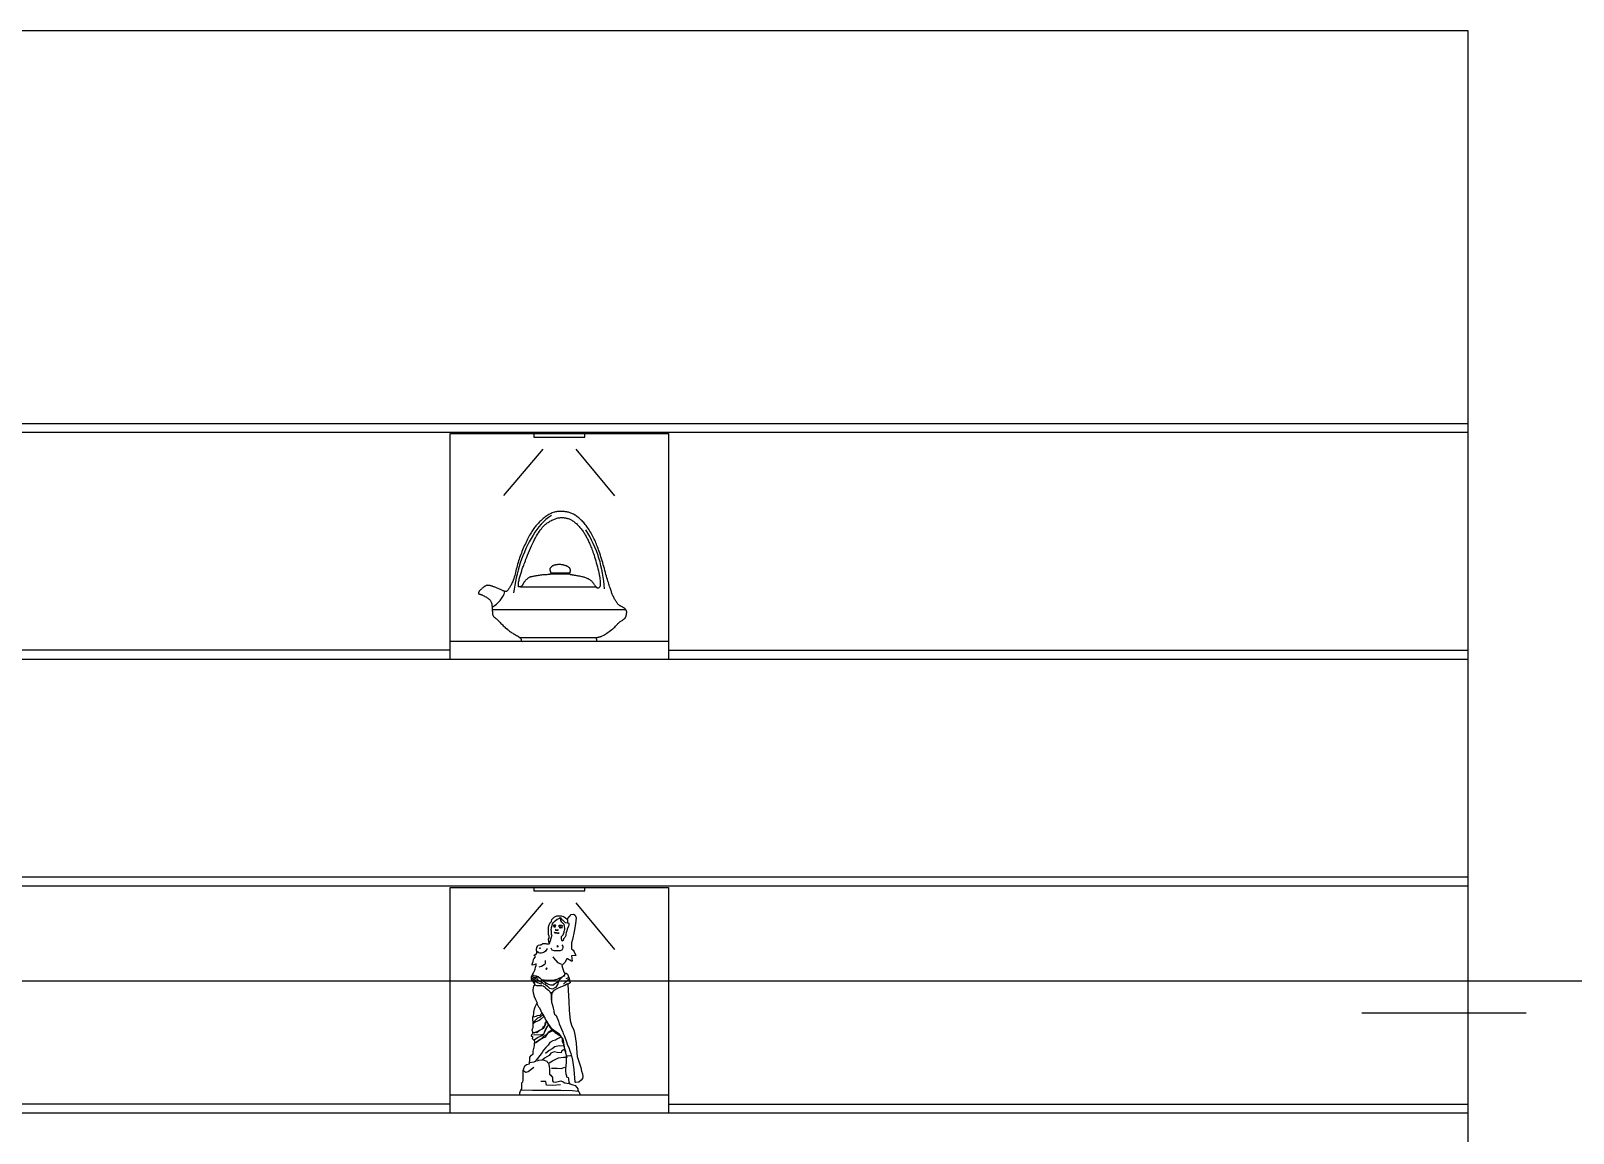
# Model space of a CAD drawing. Header units: inches. Extents: x 6.7 to 49.2, y 11 to 35.8.
# Drawn here: x 44.214 to 46.336, y 18.859 to 20.375 of the extents above; entities that cross this region are included whole.
import ezdxf

# ---------------------------------------------------------------- set-up
doc = ezdxf.new("R2010")
doc.units = ezdxf.units.IN
doc.header["$MEASUREMENT"] = 0
for name, color, linetype in [('02', 2, 'Continuous'), ('1', 1, 'Continuous'), ('4', 4, 'Continuous')]:
    doc.layers.add(name, color=color, linetype=linetype)

msp = doc.modelspace()

# ---------------------------------------------------------------- linework, layer by layer
at = {"layer": '02'}
for p, q in [((42.2913, 19.8351), (46.1913, 19.8351)), ((43.2413, 19.8231), (46.1913, 19.8231)), ((44.9188, 19.7998), (44.8644, 19.7362)), ((44.964, 19.7998), (45.0173, 19.7356)), ((44.9556, 19.6277), (44.9285, 19.6277)), ((44.9556, 19.6292), (44.9298, 19.6292)), ((44.8881, 19.6106), (44.9917, 19.6106)), ((44.849, 19.5793), (45.0325, 19.5793)), ((44.8876, 19.5406), (44.9933, 19.5406)), ((45.0913, 19.5231), (46.1913, 19.5231)), ((44.9188, 19.1758), (44.8644, 19.1122)), ((44.964, 19.1758), (45.0173, 19.1116)), ((42.229, 19.0687), (46.6104, 19.0687)), ((45.0913, 18.8991), (46.1913, 18.8991))]:
    msp.add_line(p, q, dxfattribs=at)
for points in [[(44.9063, 19.8211), (44.9063, 19.8161), (44.9763, 19.8161), (44.9763, 19.8211)], [(44.9924, 19.5351), (44.9925, 19.5353), (44.9927, 19.5359), (44.9928, 19.5366), (44.9928, 19.5372), (44.9928, 19.5379), (44.9927, 19.5385), (44.9927, 19.5391), (44.9927, 19.5396), (44.9928, 19.5401), (44.9931, 19.5404), (44.9934, 19.5407), (44.9939, 19.5409), (44.9944, 19.5411), (44.995, 19.5412), (44.9956, 19.5413), (44.9963, 19.5415), (44.9969, 19.5416), (44.9976, 19.5417), (44.9982, 19.5419), (44.9989, 19.5422), (44.9997, 19.5425), (45.0005, 19.5429), (45.0015, 19.5434), (45.0026, 19.5441), (45.0038, 19.5448), (45.0053, 19.5458), (45.0068, 19.5468), (45.0085, 19.5479), (45.0101, 19.5491), (45.0118, 19.5504), (45.0135, 19.5516), (45.015, 19.5528), (45.0164, 19.554), (45.0176, 19.5551), (45.0187, 19.5562), (45.0196, 19.5572), (45.0205, 19.5581), (45.0212, 19.5589), (45.022, 19.5598), (45.0227, 19.5605), (45.0235, 19.5612), (45.0243, 19.5619), (45.0251, 19.5626), (45.026, 19.5632), (45.0268, 19.5637), (45.0277, 19.5643), (45.0285, 19.5648), (45.0292, 19.5653), (45.0299, 19.5658), (45.0305, 19.5662), (45.031, 19.5667), (45.0315, 19.5671), (45.0319, 19.5676), (45.0322, 19.568), (45.0325, 19.5685), (45.0327, 19.5689), (45.0329, 19.5694), (45.0331, 19.5699), (45.0332, 19.5704), (45.0334, 19.5709), (45.0335, 19.5714), (45.0336, 19.5719), (45.0337, 19.5724), (45.0337, 19.5729), (45.0338, 19.5733), (45.0339, 19.5737), (45.0339, 19.5741), (45.034, 19.5745), (45.034, 19.5748), (45.034, 19.5752), (45.034, 19.5755), (45.034, 19.5758), (45.034, 19.5762), (45.0339, 19.5765), (45.0338, 19.5769), (45.0337, 19.5773), (45.0335, 19.5777), (45.0333, 19.5781), (45.0331, 19.5785), (45.0328, 19.5789), (45.0325, 19.5793), (45.0322, 19.5797), (45.0318, 19.5801), (45.0313, 19.5805), (45.0309, 19.5809), (45.0304, 19.5812), (45.0299, 19.5816), (45.0293, 19.5819), (45.0288, 19.5823), (45.0282, 19.5826), (45.0276, 19.5829), (45.027, 19.5832), (45.0264, 19.5835), (45.0259, 19.5838), (45.0253, 19.5841), (45.0247, 19.5844), (45.0241, 19.5848), (45.0236, 19.5852), (45.0231, 19.5857), (45.0225, 19.5862), (45.022, 19.5867), (45.0215, 19.5873), (45.021, 19.588), (45.0204, 19.5888), (45.0198, 19.5896), (45.0193, 19.5905), (45.0187, 19.5915), (45.018, 19.5925), (45.0174, 19.5936), (45.0168, 19.5947), (45.0162, 19.5959), (45.0157, 19.597), (45.0151, 19.5982), (45.0147, 19.5993), (45.0142, 19.6004), (45.0138, 19.6015), (45.0133, 19.6027), (45.0129, 19.6038), (45.0125, 19.6051), (45.012, 19.6064), (45.0116, 19.6078), (45.0111, 19.6092), (45.0105, 19.6108), (45.01, 19.6125), (45.0094, 19.6143), (45.0088, 19.6162), (45.0081, 19.6182), (45.0075, 19.6203), (45.0068, 19.6226), (45.0061, 19.625), (45.0054, 19.6275), (45.0047, 19.6301), (45.004, 19.6328), (45.0033, 19.6355), (45.0025, 19.6382), (45.0017, 19.6409), (45.001, 19.6437), (45.0002, 19.6464), (44.9994, 19.649), (44.9986, 19.6516), (44.9978, 19.6541), (44.997, 19.6565), (44.9962, 19.6589), (44.9954, 19.6611), (44.9946, 19.6633), (44.9939, 19.6653), (44.9931, 19.6672), (44.9924, 19.6691), (44.9917, 19.6709), (44.9909, 19.6726), (44.9901, 19.6744), (44.9893, 19.6761), (44.9884, 19.6779), (44.9875, 19.6797), (44.9865, 19.6815), (44.9855, 19.6833), (44.9845, 19.6851), (44.9835, 19.6869), (44.9824, 19.6887), (44.9814, 19.6904), (44.9803, 19.692), (44.9792, 19.6935), (44.9782, 19.6949), (44.9771, 19.6963), (44.976, 19.6975), (44.975, 19.6988), (44.9739, 19.6999), (44.9727, 19.7011), (44.9716, 19.7021), (44.9704, 19.7032), (44.9693, 19.7043), (44.9681, 19.7053), (44.9668, 19.7062), (44.9656, 19.7072), (44.9644, 19.708), (44.9632, 19.7088), (44.962, 19.7096), (44.9608, 19.7102), (44.9596, 19.7108), (44.9585, 19.7113), (44.9573, 19.7118), (44.9562, 19.7122), (44.9551, 19.7125), (44.954, 19.7129), (44.9528, 19.7131), (44.9517, 19.7134), (44.9506, 19.7136), (44.9495, 19.7138), (44.9484, 19.7139), (44.9473, 19.714), (44.9461, 19.7141), (44.945, 19.7142), (44.9438, 19.7142), (44.9425, 19.7142), (44.9413, 19.7142), (44.94, 19.7141), (44.9386, 19.714), (44.9373, 19.7138), (44.9359, 19.7135), (44.9345, 19.7131), (44.933, 19.7127), (44.9316, 19.7121), (44.9301, 19.7114), (44.9286, 19.7107), (44.9271, 19.7099), (44.9257, 19.709), (44.9242, 19.7081), (44.9229, 19.7071), (44.9215, 19.7061), (44.9203, 19.7052), (44.919, 19.7042), (44.9179, 19.7032), (44.9168, 19.7022), (44.9157, 19.7012), (44.9147, 19.7002), (44.9137, 19.6992), (44.9127, 19.6982), (44.9118, 19.6972), (44.9109, 19.6962), (44.9099, 19.6952), (44.909, 19.6941), (44.9081, 19.693), (44.9072, 19.6918), (44.9063, 19.6906), (44.9054, 19.6893), (44.9044, 19.6878), (44.9035, 19.6863), (44.9025, 19.6848), (44.9015, 19.6831), (44.9005, 19.6814), (44.8996, 19.6796), (44.8986, 19.6777), (44.8976, 19.6758), (44.8966, 19.6738), (44.8956, 19.6718), (44.8946, 19.6697), (44.8936, 19.6676), (44.8926, 19.6655), (44.8917, 19.6634), (44.8908, 19.6612), (44.8899, 19.6591), (44.8891, 19.6569), (44.8882, 19.6548), (44.8875, 19.6526), (44.8867, 19.6504), (44.886, 19.6483), (44.8853, 19.6461), (44.8846, 19.6438), (44.884, 19.6415), (44.8833, 19.6392), (44.8827, 19.6369), (44.8822, 19.6346), (44.8816, 19.6323), (44.8811, 19.63), (44.8805, 19.6279), (44.88, 19.6258), (44.8794, 19.6239), (44.8789, 19.6221), (44.8783, 19.6205), (44.8778, 19.619), (44.8772, 19.6176), (44.8767, 19.6163), (44.8761, 19.6151), (44.8755, 19.6139), (44.8749, 19.6128), (44.8743, 19.6118), (44.8737, 19.6108), (44.8732, 19.6098), (44.8726, 19.6089), (44.872, 19.608), (44.8715, 19.6072), (44.871, 19.6065), (44.8705, 19.6059), (44.8701, 19.6054), (44.8697, 19.605), (44.8693, 19.6046), (44.869, 19.6043), (44.8686, 19.6041), (44.8683, 19.604), (44.868, 19.6039), (44.8677, 19.6038), (44.8675, 19.6038), (44.8672, 19.6038), (44.8669, 19.6039), (44.8665, 19.6039), (44.8661, 19.6041), (44.8657, 19.6043), (44.8651, 19.6045), (44.8645, 19.6048), (44.8638, 19.6051), (44.863, 19.6055), (44.8621, 19.606), (44.8612, 19.6064), (44.8602, 19.6069), (44.8592, 19.6074), (44.8581, 19.6078), (44.857, 19.6083), (44.856, 19.6088), (44.8549, 19.6092), (44.8538, 19.6096), (44.8528, 19.6099), (44.8518, 19.6103), (44.8509, 19.6106), (44.85, 19.6109), (44.8492, 19.6112), (44.8485, 19.6114), (44.8478, 19.6116), (44.8472, 19.6118), (44.8467, 19.6119), (44.8462, 19.6121), (44.8457, 19.6122), (44.8452, 19.6123), (44.8447, 19.6124), (44.8442, 19.6124), (44.8437, 19.6124), (44.8432, 19.6125), (44.8426, 19.6124), (44.842, 19.6124), (44.8415, 19.6122), (44.8409, 19.6121), (44.8403, 19.6118), (44.8397, 19.6115), (44.839, 19.6112), (44.8384, 19.6108), (44.8378, 19.6103), (44.8371, 19.6099), (44.8365, 19.6094), (44.8359, 19.6089), (44.8353, 19.6084), (44.8347, 19.6079), (44.8341, 19.6074), (44.8336, 19.6069), (44.833, 19.6064), (44.8325, 19.606), (44.8321, 19.6055), (44.8317, 19.605), (44.8313, 19.6046), (44.831, 19.6041), (44.8307, 19.6037), (44.8304, 19.6032), (44.8302, 19.6028), (44.8301, 19.6024), (44.83, 19.602), (44.83, 19.6017), (44.83, 19.6014), (44.8301, 19.6012), (44.8302, 19.601), (44.8304, 19.6009), (44.8306, 19.6008), (44.8309, 19.6007), (44.8312, 19.6006), (44.8315, 19.6005), (44.8319, 19.6004), (44.8323, 19.6003), (44.8328, 19.6001), (44.8332, 19.5999), (44.8338, 19.5997), (44.8343, 19.5995), (44.835, 19.5992), (44.8357, 19.5989), (44.8364, 19.5985), (44.8373, 19.5981), (44.8382, 19.5976), (44.8391, 19.5971), (44.8401, 19.5966), (44.8411, 19.596), (44.8421, 19.5954), (44.843, 19.5948), (44.8439, 19.5941), (44.8447, 19.5935), (44.8454, 19.5928), (44.8461, 19.592), (44.8467, 19.5912), (44.8472, 19.5904), (44.8476, 19.5894), (44.848, 19.5883), (44.8483, 19.587), (44.8486, 19.5856), (44.8487, 19.5841), (44.8488, 19.5825), (44.8489, 19.5809), (44.849, 19.5793), (44.8491, 19.5777), (44.8492, 19.5763), (44.8493, 19.5749), (44.8494, 19.5738), (44.8496, 19.5727), (44.8498, 19.5719), (44.85, 19.5711), (44.8503, 19.5705), (44.8506, 19.5699), (44.8509, 19.5695), (44.8513, 19.5691), (44.8517, 19.5688), (44.8521, 19.5684), (44.8526, 19.5681), (44.8531, 19.5678), (44.8536, 19.5674), (44.8542, 19.567), (44.8549, 19.5665), (44.8556, 19.5659), (44.8564, 19.5651), (44.8572, 19.5643), (44.8581, 19.5634), (44.859, 19.5623), (44.86, 19.5613), (44.861, 19.5602), (44.8621, 19.5591), (44.8631, 19.558), (44.8642, 19.5569), (44.8653, 19.5558), (44.8664, 19.5548), (44.8675, 19.5538), (44.8687, 19.5529), (44.8698, 19.5519), (44.8709, 19.5511), (44.872, 19.5502), (44.873, 19.5494), (44.8741, 19.5486), (44.8751, 19.5479), (44.8762, 19.5472), (44.8773, 19.5465), (44.8785, 19.5458), (44.8797, 19.5451), (44.881, 19.5444), (44.8823, 19.5437), (44.8837, 19.543), (44.885, 19.5422), (44.8863, 19.5413), (44.8873, 19.5403), (44.8882, 19.5392), (44.8888, 19.5378), (44.889, 19.5362)], [(44.8851, 19.6106), (44.8851, 19.6123), (44.8851, 19.6139), (44.8852, 19.6155), (44.8854, 19.617), (44.8857, 19.6184), (44.886, 19.6198), (44.8863, 19.6212), (44.8867, 19.6226), (44.8871, 19.624), (44.8875, 19.6254), (44.8879, 19.6268), (44.8883, 19.6282), (44.8887, 19.6296), (44.8892, 19.6309), (44.8896, 19.6323), (44.89, 19.6336), (44.8904, 19.6348), (44.8909, 19.6361), (44.8913, 19.6374), (44.8919, 19.6389), (44.8924, 19.6404), (44.893, 19.6421), (44.8938, 19.644), (44.8946, 19.6462), (44.8955, 19.6487), (44.8966, 19.6513), (44.8977, 19.6542), (44.899, 19.6572), (44.9003, 19.6603), (44.9016, 19.6635), (44.903, 19.6666), (44.9044, 19.6696), (44.9058, 19.6725), (44.9073, 19.6753), (44.9087, 19.6779), (44.9101, 19.6804), (44.9115, 19.6828), (44.9129, 19.6849), (44.9142, 19.6869), (44.9155, 19.6888), (44.9168, 19.6904), (44.9179, 19.6919), (44.9191, 19.6932), (44.9202, 19.6944), (44.9213, 19.6955), (44.9225, 19.6965), (44.9236, 19.6974), (44.9248, 19.6983), (44.926, 19.6991), (44.9273, 19.6999), (44.9285, 19.7007), (44.9298, 19.7014), (44.9311, 19.7021), (44.9324, 19.7027), (44.9336, 19.7032), (44.9348, 19.7037), (44.9359, 19.7041), (44.937, 19.7045), (44.938, 19.7048), (44.9391, 19.7051), (44.9401, 19.7053), (44.941, 19.7054), (44.942, 19.7055), (44.943, 19.7056), (44.944, 19.7056), (44.9449, 19.7056), (44.9459, 19.7056), (44.9469, 19.7056), (44.9479, 19.7055), (44.9489, 19.7054), (44.9498, 19.7052), (44.9508, 19.705), (44.9518, 19.7048), (44.9527, 19.7046), (44.9537, 19.7043), (44.9547, 19.704), (44.9557, 19.7036), (44.9566, 19.7032), (44.9576, 19.7027), (44.9586, 19.7021), (44.9596, 19.7014), (44.9607, 19.7007), (44.9617, 19.7), (44.9627, 19.6991), (44.9638, 19.6982), (44.9648, 19.6973), (44.9658, 19.6963), (44.9668, 19.6953), (44.9678, 19.6943), (44.9687, 19.6933), (44.9697, 19.6922), (44.9706, 19.6912), (44.9715, 19.6901), (44.9723, 19.689), (44.9732, 19.6878), (44.974, 19.6867), (44.9747, 19.6856), (44.9755, 19.6845), (44.9762, 19.6833), (44.9769, 19.6822), (44.9775, 19.681), (44.9782, 19.6798), (44.9788, 19.6785), (44.9795, 19.6773), (44.9801, 19.676), (44.9808, 19.6747), (44.9814, 19.6733), (44.9821, 19.6719), (44.9828, 19.6704), (44.9834, 19.6689), (44.9841, 19.6673), (44.9848, 19.6656), (44.9855, 19.6639), (44.9862, 19.6621), (44.9869, 19.6602), (44.9876, 19.6582), (44.9883, 19.6561), (44.9891, 19.6538), (44.9898, 19.6514), (44.9906, 19.6489), (44.9914, 19.6463), (44.9922, 19.6435), (44.993, 19.6407), (44.9937, 19.6378), (44.9944, 19.635), (44.9951, 19.6323), (44.9956, 19.6296), (44.9961, 19.6272), (44.9966, 19.6249), (44.9969, 19.6228), (44.9971, 19.6209), (44.9973, 19.6192), (44.9974, 19.6177), (44.9975, 19.6164), (44.9975, 19.6152), (44.9975, 19.6142), (44.9975, 19.6133), (44.9974, 19.6126), (44.9974, 19.612), (44.9973, 19.6115), (44.9971, 19.6111), (44.997, 19.6108), (44.9969, 19.6105), (44.9967, 19.6102), (44.9965, 19.6099), (44.9963, 19.6097), (44.9961, 19.6094), (44.9959, 19.6092), (44.9957, 19.609), (44.9955, 19.6089), (44.9952, 19.6087), (44.995, 19.6086), (44.9947, 19.6085), (44.9945, 19.6085), (44.9942, 19.6085), (44.9939, 19.6086), (44.9936, 19.6087), (44.9933, 19.6089), (44.993, 19.6091), (44.9926, 19.6094), (44.9923, 19.6098), (44.9919, 19.6103), (44.9915, 19.6108), (44.991, 19.6114), (44.9906, 19.612), (44.9902, 19.6126), (44.9897, 19.6133), (44.9893, 19.6139), (44.9889, 19.6145), (44.9884, 19.6151), (44.988, 19.6157), (44.9875, 19.6163), (44.987, 19.6169), (44.9865, 19.6174), (44.9859, 19.618), (44.9853, 19.6186), (44.9847, 19.6191), (44.984, 19.6196), (44.9832, 19.6202), (44.9824, 19.6207), (44.9816, 19.6212), (44.9807, 19.6216), (44.9797, 19.6221), (44.9787, 19.6225), (44.9777, 19.6229), (44.9766, 19.6232), (44.9755, 19.6236), (44.9744, 19.6239), (44.9733, 19.6241), (44.9721, 19.6244), (44.9709, 19.6247), (44.9697, 19.6249), (44.9686, 19.6251), (44.9674, 19.6253), (44.9663, 19.6255), (44.9652, 19.6257), (44.9641, 19.6259), (44.9631, 19.626), (44.9622, 19.6262), (44.9613, 19.6263), (44.9606, 19.6264), (44.9599, 19.6265), (44.9593, 19.6266), (44.9588, 19.6267), (44.9583, 19.6267), (44.9579, 19.6268), (44.9575, 19.6268), (44.9572, 19.6269), (44.9568, 19.627), (44.9565, 19.6271), (44.9562, 19.6272), (44.956, 19.6273), (44.9558, 19.6275), (44.9556, 19.6277), (44.9555, 19.6279), (44.9555, 19.6281), (44.9555, 19.6284), (44.9555, 19.6287), (44.9556, 19.6291), (44.9558, 19.6294), (44.9559, 19.6298), (44.9561, 19.6302), (44.9562, 19.6306), (44.9563, 19.6309), (44.9564, 19.6313), (44.9565, 19.6316), (44.9566, 19.632), (44.9566, 19.6323), (44.9566, 19.6326), (44.9566, 19.6329), (44.9566, 19.6333), (44.9565, 19.6336), (44.9565, 19.634), (44.9564, 19.6343), (44.9564, 19.6347), (44.9562, 19.635), (44.9561, 19.6354), (44.9559, 19.6358), (44.9556, 19.6361), (44.9553, 19.6365), (44.955, 19.6369), (44.9545, 19.6372), (44.954, 19.6376), (44.9535, 19.6379), (44.9529, 19.6382), (44.9523, 19.6385), (44.9516, 19.6389), (44.951, 19.6391), (44.9503, 19.6394), (44.9496, 19.6397), (44.9488, 19.6399), (44.9481, 19.6402), (44.9473, 19.6404), (44.9466, 19.6405), (44.9458, 19.6407), (44.9451, 19.6408), (44.9443, 19.6409), (44.9435, 19.641), (44.9428, 19.641), (44.942, 19.6411), (44.9413, 19.6411), (44.9405, 19.6411), (44.9398, 19.641), (44.939, 19.641), (44.9383, 19.6409), (44.9376, 19.6408), (44.9368, 19.6407), (44.9361, 19.6406), (44.9354, 19.6404), (44.9347, 19.6402), (44.934, 19.64), (44.9333, 19.6398), (44.9327, 19.6394), (44.932, 19.6391), (44.9314, 19.6387), (44.9309, 19.6383), (44.9303, 19.6379), (44.9299, 19.6375), (44.9295, 19.637), (44.9291, 19.6366), (44.9289, 19.6361), (44.9287, 19.6356), (44.9285, 19.6352), (44.9285, 19.6347), (44.9284, 19.6343), (44.9285, 19.6338), (44.9285, 19.6334), (44.9286, 19.6329), (44.9287, 19.6324), (44.9289, 19.632), (44.9291, 19.6315), (44.9292, 19.6311), (44.9294, 19.6307), (44.9295, 19.6303), (44.9296, 19.6299), (44.9297, 19.6295), (44.9298, 19.6292), (44.9298, 19.6288), (44.9297, 19.6285), (44.9295, 19.6283), (44.9292, 19.628), (44.9288, 19.6278), (44.9282, 19.6276), (44.9275, 19.6274), (44.9266, 19.6273), (44.9255, 19.6272), (44.9242, 19.6271), (44.9229, 19.627), (44.9214, 19.6269), (44.9199, 19.6268), (44.9184, 19.6267), (44.9168, 19.6265), (44.9152, 19.6263), (44.9137, 19.6262), (44.9121, 19.626), (44.9107, 19.6257), (44.9092, 19.6255), (44.9079, 19.6253), (44.9067, 19.6251), (44.9055, 19.6248), (44.9045, 19.6246), (44.9036, 19.6244), (44.9027, 19.6242), (44.9019, 19.624), (44.9012, 19.6237), (44.9005, 19.6235), (44.8998, 19.6231), (44.8991, 19.6227), (44.8984, 19.6222), (44.8977, 19.6217), (44.897, 19.6211), (44.8962, 19.6205), (44.8955, 19.6199), (44.8949, 19.6192), (44.8943, 19.6185), (44.8937, 19.6178), (44.8932, 19.6172), (44.8927, 19.6165), (44.8924, 19.6159), (44.892, 19.6153), (44.8917, 19.6148), (44.8914, 19.6142), (44.8911, 19.6137), (44.8909, 19.6133), (44.8906, 19.6129), (44.8904, 19.6125), (44.8902, 19.6121), (44.8899, 19.6118), (44.8896, 19.6116), (44.8894, 19.6113), (44.8891, 19.6111), (44.8888, 19.6109), (44.8884, 19.6108), (44.8881, 19.6106), (44.8877, 19.6105), (44.8873, 19.6105), (44.8868, 19.6104), (44.8863, 19.6104), (44.8857, 19.6105), (44.8851, 19.6106)], [(44.7913, 19.5231), (43.2293, 19.5231), (43.2293, 19.5111), (46.1913, 19.5111)], [(44.889, 19.5362), (44.8898, 19.5354), (44.8903, 19.5351)], [(46.1913, 19.2111), (43.2293, 19.2111), (43.2293, 19.1991), (46.1913, 19.1991)], [(44.9063, 19.1971), (44.9063, 19.1921), (44.9763, 19.1921), (44.9763, 19.1971)], [(44.9278, 19.1204), (44.9292, 19.1238), (44.9307, 19.129), (44.9313, 19.1307), (44.9306, 19.1322), (44.9304, 19.1344), (44.9304, 19.1369), (44.93, 19.1382), (44.9307, 19.1417), (44.9313, 19.1448), (44.9318, 19.1471), (44.9328, 19.1484), (44.9342, 19.1497), (44.9356, 19.1511), (44.9382, 19.1535), (44.9411, 19.1543), (44.9424, 19.1555), (44.9443, 19.1532), (44.9456, 19.1523), (44.9475, 19.1504), (44.9495, 19.149), (44.9524, 19.1484), (44.9539, 19.1483), (44.9543, 19.1472), (44.9543, 19.1447), (44.9533, 19.1426), (44.9522, 19.1397), (44.9515, 19.1373), (44.9509, 19.1351), (44.9503, 19.1324), (44.9505, 19.1308), (44.9491, 19.128), (44.9471, 19.1261), (44.9465, 19.1242), (44.9451, 19.123), (44.945, 19.1244), (44.9445, 19.1266), (44.9445, 19.1296), (44.9465, 19.1318), (44.9469, 19.133), (44.9478, 19.1353), (44.9481, 19.1362), (44.9486, 19.1381), (44.9489, 19.1398), (44.9484, 19.1441), (44.948, 19.1458), (44.9449, 19.1492), (44.9433, 19.1517), (44.9433, 19.1529), (44.9424, 19.1551)], [(44.9368, 19.1394), (44.9363, 19.1387), (44.9362, 19.1381), (44.9368, 19.1381), (44.9375, 19.1383), (44.9383, 19.1384), (44.9391, 19.1381), (44.9399, 19.1379), (44.9398, 19.1383), (44.9392, 19.1391)], [(44.9523, 19.1535), (44.9525, 19.1529), (44.9528, 19.1514), (44.9528, 19.1497), (44.9526, 19.149), (44.9521, 19.1485)], [(44.9448, 19.1179), (44.9463, 19.116), (44.9463, 19.1142), (44.9456, 19.1127), (44.9451, 19.1118), (44.9446, 19.1109), (44.9432, 19.1102), (44.9426, 19.1098), (44.9407, 19.1096), (44.9376, 19.1096), (44.9341, 19.1099), (44.9313, 19.1106), (44.9303, 19.1134)], [(44.9242, 19.113), (44.924, 19.1113), (44.9234, 19.1108), (44.9223, 19.1093), (44.9205, 19.1081), (44.9198, 19.1077), (44.9165, 19.1066), (44.9144, 19.1066), (44.9132, 19.107), (44.9127, 19.1076), (44.9115, 19.1093)], [(44.9138, 19.0879), (44.9166, 19.0885), (44.9205, 19.0908), (44.9212, 19.0912), (44.9221, 19.093), (44.9224, 19.0966)], [(44.945, 19.0909), (44.9426, 19.092), (44.9396, 19.0935), (44.9337, 19.1004), (44.933, 19.1014)], [(44.9034, 19.0754), (44.9088, 19.0715), (44.9092, 19.0717), (44.9112, 19.0715), (44.9122, 19.0713)], [(44.9043, 19.077), (44.9059, 19.0763), (44.9061, 19.0758), (44.9096, 19.0752), (44.9106, 19.0749), (44.9121, 19.0746), (44.9148, 19.0724), (44.9165, 19.071), (44.9197, 19.068), (44.9221, 19.0662), (44.9224, 19.0652), (44.9246, 19.0652), (44.925, 19.0642), (44.9292, 19.0632), (44.9307, 19.0631), (44.9335, 19.0631), (44.9338, 19.0632), (44.9349, 19.0644), (44.9373, 19.0662), (44.9392, 19.0673), (44.9407, 19.0686), (44.9426, 19.0708), (44.9463, 19.0745), (44.9475, 19.0759), (44.949, 19.0773), (44.95, 19.0785), (44.9506, 19.0791)], [(44.9073, 19.0737), (44.9098, 19.0734), (44.911, 19.0732)], [(44.9172, 19.0703), (44.9236, 19.0693), (44.9321, 19.0693), (44.9382, 19.071), (44.9413, 19.0724), (44.9494, 19.0757)], [(44.9537, 19.0729), (44.9519, 19.0718), (44.9502, 19.0713)], [(44.9031, 19.0726), (44.9076, 19.0694), (44.9086, 19.068), (44.9111, 19.0661), (44.9149, 19.065), (44.9173, 19.0642)], [(44.9056, 19.0695), (44.908, 19.0664)], [(44.9078, 19.0632), (44.9098, 19.0622), (44.9125, 19.0621), (44.9148, 19.0621), (44.9173, 19.0622), (44.9193, 19.0616), (44.9217, 19.0597), (44.9224, 19.0587), (44.9247, 19.0571), (44.9264, 19.0559), (44.9282, 19.0539), (44.9289, 19.0527), (44.9293, 19.0527), (44.9299, 19.049), (44.9299, 19.0418)], [(44.9099, 19.0703), (44.9133, 19.069), (44.9177, 19.0662), (44.919, 19.065), (44.9221, 19.0635), (44.9249, 19.0613), (44.9279, 19.0586), (44.9299, 19.0578), (44.9326, 19.0574), (44.9357, 19.0592), (44.9368, 19.0599), (44.9378, 19.0613), (44.9393, 19.0635), (44.9404, 19.0666), (44.9408, 19.0673)], [(44.9291, 19.0527), (44.93, 19.0524), (44.9306, 19.0524), (44.9309, 19.0525), (44.9316, 19.0527)], [(44.9527, 19.0645), (44.9487, 19.0623), (44.9452, 19.0609), (44.9429, 19.0599), (44.9388, 19.0581), (44.9338, 19.0552), (44.9311, 19.0522), (44.931, 19.0512), (44.9307, 19.0478), (44.9305, 19.0453), (44.9305, 19.0393), (44.9316, 19.0364), (44.9323, 19.0334), (44.9329, 19.0308), (44.9336, 19.0274), (44.9337, 19.0258), (44.9348, 19.0226), (44.9369, 19.0209), (44.9404, 19.0133), (44.9413, 19.0094), (44.9463, 18.9978), (44.9464, 18.9961), (44.9475, 18.9942), (44.9481, 18.9934), (44.9489, 18.9913), (44.9509, 18.9859), (44.9526, 18.9801), (44.9543, 18.9767), (44.9557, 18.9722), (44.9573, 18.9686), (44.958, 18.9651)], [(44.9547, 19.0708), (44.9536, 19.0702), (44.952, 19.0682), (44.9496, 19.0662), (44.9473, 19.0638)], [(44.91, 19.0384), (44.9129, 19.0329), (44.9139, 19.0313), (44.9158, 19.0271), (44.9168, 19.0251), (44.9178, 19.0237), (44.919, 19.022), (44.9193, 19.0215), (44.9207, 19.0192), (44.9212, 19.0182), (44.9214, 19.0173), (44.9224, 19.0151), (44.9227, 19.0145), (44.9236, 19.0131), (44.9244, 19.0116), (44.9259, 19.0082), (44.9271, 19.0069), (44.9283, 19.0047), (44.9296, 19.003), (44.9313, 19.0008), (44.9327, 18.9994), (44.9349, 18.9982), (44.9355, 18.9971), (44.9372, 18.9964), (44.9421, 18.9932), (44.9447, 18.9905), (44.9453, 18.9895), (44.946, 18.9883), (44.9464, 18.987), (44.9469, 18.9832), (44.9474, 18.9802), (44.9484, 18.9751), (44.9489, 18.9726), (44.9501, 18.9681), (44.9509, 18.9654), (44.9519, 18.9633)], [(44.951, 18.9659), (44.9502, 18.9698), (44.9502, 18.9715), (44.949, 18.9752), (44.947, 18.9827), (44.9457, 18.9851), (44.9456, 18.9884), (44.944, 18.9919), (44.9414, 18.995), (44.9353, 18.9995), (44.9313, 19.0021), (44.9291, 19.0054), (44.9243, 19.0124), (44.9233, 19.013), (44.9229, 19.0116), (44.9221, 19.0091), (44.9207, 19.005), (44.919, 19.003), (44.9132, 18.9999), (44.9061, 18.9967), (44.9046, 18.9973)], [(44.9236, 19.0116), (44.9212, 19.0097), (44.921, 19.0062), (44.9188, 19.0045), (44.9176, 19.0021), (44.9149, 19.0006), (44.9105, 18.9972), (44.9051, 18.9975)], [(44.9202, 19.0193), (44.9156, 19.0153), (44.9137, 19.0138), (44.908, 19.0117), (44.906, 19.0097), (44.9053, 19.0094)], [(44.9166, 19.0239), (44.9159, 19.0224), (44.9144, 19.021), (44.9109, 19.0203), (44.9092, 19.0193), (44.9058, 19.0188)], [(44.9183, 19.0215), (44.9148, 19.0188), (44.9114, 19.0173), (44.9087, 19.0144), (44.9065, 19.0121), (44.9061, 19.0117), (44.9058, 19.0114)], [(44.9436, 18.9912), (44.9388, 18.9889), (44.936, 18.9871), (44.9322, 18.9859), (44.9283, 18.9838), (44.926, 18.98), (44.9229, 18.9769), (44.9196, 18.9734), (44.9178, 18.9699), (44.9083, 18.9576), (44.9061, 18.9569), (44.9002, 18.9557)], [(44.9257, 19.007), (44.9229, 19.0016), (44.9197, 18.9952), (44.9175, 18.9943), (44.9058, 18.9937)], [(44.9069, 18.9874), (44.9115, 18.9906), (44.9154, 18.9923), (44.9188, 18.994), (44.9204, 18.9957), (44.9208, 18.9979), (44.9217, 19.0003), (44.9233, 19.0024), (44.9237, 19.0037), (44.9241, 19.0052), (44.9247, 19.0062)], [(44.931, 18.9994), (44.9244, 18.9959), (44.9224, 18.9911), (44.9195, 18.9901), (44.9141, 18.9871), (44.91, 18.9839), (44.909, 18.9832), (44.907, 18.9834)], [(44.9312, 19.002), (44.9297, 18.9996), (44.926, 18.9977), (44.9247, 18.9946), (44.9221, 18.9933), (44.9195, 18.9918), (44.9178, 18.99), (44.9157, 18.9881), (44.9121, 18.9861), (44.9101, 18.9842), (44.9087, 18.9832), (44.9085, 18.983)], [(44.9487, 18.9747), (44.9445, 18.9719), (44.9437, 18.9696), (44.9386, 18.9699), (44.9341, 18.9708), (44.9296, 18.9691), (44.9272, 18.966), (44.9209, 18.9623), (44.9177, 18.9596), (44.9128, 18.9588), (44.9112, 18.9581)], [(44.9483, 18.9789), (44.9412, 18.9791), (44.935, 18.9776), (44.9315, 18.9749), (44.9273, 18.9727), (44.9224, 18.9684)], [(44.8913, 18.9455), (44.8954, 18.943), (44.8958, 18.943), (44.8987, 18.9437), (44.9005, 18.9454), (44.9044, 18.9483), (44.9061, 18.9499)], [(44.9189, 18.9599), (44.9243, 18.9582), (44.9252, 18.9563), (44.9272, 18.9558), (44.9319, 18.9583), (44.9402, 18.9625), (44.9472, 18.9636), (44.9505, 18.9635)], [(44.9265, 18.9555), (44.9271, 18.9535), (44.9279, 18.9477), (44.9279, 18.9402), (44.9298, 18.939), (44.9319, 18.9357), (44.9319, 18.9309), (44.933, 18.9296), (44.9363, 18.9294), (44.9434, 18.9308), (44.9467, 18.9295), (44.9488, 18.9281), (44.9547, 18.9274)], [(44.9304, 18.9484), (44.9382, 18.9484), (44.9439, 18.9479), (44.949, 18.9498)], [(44.9431, 18.9257), (44.9326, 18.9244), (44.9235, 18.9252), (44.9226, 18.9302), (44.9157, 18.9299)], [(44.9677, 18.9162), (44.9591, 18.9172), (44.9432, 18.9179), (44.9348, 18.9177), (44.9221, 18.9179), (44.912, 18.9178), (44.9045, 18.9175), (44.8897, 18.9181), (44.8884, 18.9179)], [(44.7913, 18.8991), (43.2293, 18.8991), (43.2293, 18.8871), (46.1913, 18.8871)]]:
    msp.add_lwpolyline(points, dxfattribs=at)
msp.add_lwpolyline([(44.9305, 19.7084, 0.121812), (44.9052, 19.6817, 0.105806), (44.8785, 19.602)], format="xyb", dxfattribs=at)
for points in [[(44.9124, 19.1176), (44.9147, 19.1181), (44.9158, 19.1181), (44.9165, 19.1183), (44.9174, 19.1187), (44.9186, 19.1197), (44.92, 19.1199), (44.923, 19.12), (44.9237, 19.1196), (44.9245, 19.1193), (44.9269, 19.1193), (44.9281, 19.1199), (44.9275, 19.1206), (44.9267, 19.1222), (44.9265, 19.1259), (44.9273, 19.1271), (44.9274, 19.1301), (44.9266, 19.1324), (44.9265, 19.142), (44.927, 19.1441), (44.9284, 19.148), (44.9304, 19.1502), (44.9311, 19.153), (44.9342, 19.1559), (44.9381, 19.1579), (44.9439, 19.1581), (44.9473, 19.1569), (44.9498, 19.155), (44.9523, 19.1533), (44.9552, 19.1571), (44.9578, 19.1596), (44.9609, 19.1601), (44.9632, 19.1587), (44.9645, 19.1554), (44.9634, 19.147), (44.9616, 19.1362), (44.9593, 19.1255), (44.9583, 19.1209), (44.9579, 19.1154), (44.9579, 19.1124), (44.9603, 19.1109), (44.9616, 19.1084), (44.9635, 19.1045), (44.9644, 19.1033), (44.9579, 19.1031), (44.9586, 19.0991), (44.9589, 19.0958), (44.9583, 19.0954), (44.9526, 19.099), (44.9519, 19.0986), (44.9487, 19.0937), (44.9448, 19.0897), (44.9456, 19.0864), (44.9472, 19.0823), (44.9484, 19.0792), (44.9507, 19.0792), (44.9525, 19.0775), (44.9543, 19.0731), (44.9564, 19.0664), (44.9564, 19.0656), (44.9534, 19.0638), (44.9529, 19.0636), (44.9545, 19.0401), (44.9549, 19.0282), (44.9564, 19.0141), (44.9581, 19.0075), (44.9611, 19.0006), (44.9626, 18.9946), (44.9644, 18.9828), (44.9654, 18.9693), (44.9661, 18.9647), (44.9685, 18.9564), (44.971, 18.9493), (44.972, 18.9445), (44.973, 18.9406), (44.9737, 18.9365), (44.9731, 18.9343), (44.9716, 18.9319), (44.9681, 18.9293), (44.9638, 18.9286), (44.9631, 18.929), (44.9616, 18.9465), (44.9597, 18.9593), (44.9584, 18.9655), (44.9567, 18.9654), (44.9527, 18.965), (44.9506, 18.9656), (44.9507, 18.9581), (44.9504, 18.9504), (44.9497, 18.9488), (44.9499, 18.9442), (44.9503, 18.9408), (44.951, 18.9379), (44.9514, 18.9366), (44.9536, 18.9354), (44.9541, 18.9338), (44.9546, 18.9285), (44.9558, 18.927), (44.96, 18.9257), (44.963, 18.9248), (44.9656, 18.922), (44.9666, 18.9199), (44.9668, 18.9178), (44.9676, 18.9163), (44.9688, 18.9156), (44.9696, 18.9126), (44.9692, 18.9111), (44.8868, 18.9117), (44.8868, 18.9143), (44.8876, 18.9161), (44.8884, 18.9182), (44.8898, 18.92), (44.8898, 18.9282), (44.8911, 18.9297), (44.8914, 18.9315), (44.8914, 18.9451), (44.8923, 18.9482), (44.894, 18.9516), (44.896, 18.9533), (44.9001, 18.9545), (44.9006, 18.9613), (44.9007, 18.9637), (44.9029, 18.9665), (44.9053, 18.968), (44.9053, 18.9717), (44.9071, 18.9792), (44.9074, 18.9821), (44.9076, 18.9857), (44.9046, 18.9886), (44.9047, 18.991), (44.903, 18.9926), (44.9033, 18.9946), (44.9048, 18.9959), (44.9055, 18.997), (44.9048, 18.9986), (44.9039, 19.0002), (44.9046, 19.0025), (44.9053, 19.0043), (44.9055, 19.0069), (44.9055, 19.0123), (44.9049, 19.0152), (44.9048, 19.0185), (44.9059, 19.0207), (44.9064, 19.0238), (44.9063, 19.0256), (44.9071, 19.0299), (44.9083, 19.033), (44.9098, 19.0365), (44.9111, 19.0376), (44.911, 19.0386), (44.9089, 19.0422), (44.9074, 19.0466), (44.9059, 19.0514), (44.9054, 19.0555), (44.9056, 19.0592), (44.9062, 19.0613), (44.9081, 19.0637), (44.9032, 19.0707), (44.9031, 19.0747), (44.9061, 19.0806), (44.9077, 19.0831), (44.9079, 19.0846), (44.9088, 19.0874), (44.9094, 19.0898), (44.9094, 19.0918), (44.9085, 19.0916), (44.9064, 19.0905), (44.9039, 19.0899), (44.904, 19.0916), (44.9052, 19.0952), (44.9058, 19.0977), (44.9063, 19.099), (44.9088, 19.1014), (44.908, 19.1023), (44.9066, 19.1034), (44.9072, 19.1044), (44.9093, 19.1052), (44.9102, 19.1065), (44.9101, 19.1119), (44.9102, 19.1142), (44.9119, 19.1165)], [(44.9329, 19.1446), (44.9348, 19.1447), (44.9355, 19.1447), (44.9361, 19.1443), (44.9363, 19.1442), (44.9366, 19.1446), (44.9363, 19.1449), (44.9342, 19.1449), (44.9337, 19.1448)], [(44.9335, 19.1432), (44.9344, 19.1428), (44.9356, 19.1427), (44.9361, 19.1427), (44.9363, 19.1429), (44.9355, 19.1434), (44.934, 19.1434), (44.9335, 19.1433)], [(44.94, 19.1441), (44.9414, 19.1453), (44.944, 19.1453), (44.9451, 19.1448), (44.9459, 19.1442), (44.9462, 19.1438), (44.9452, 19.1441), (44.9445, 19.1445), (44.9433, 19.1446), (44.9413, 19.1445), (44.9408, 19.144), (44.9406, 19.1438)], [(44.941, 19.1422), (44.9423, 19.1416), (44.9429, 19.1416), (44.9436, 19.1417), (44.945, 19.1417), (44.9455, 19.142), (44.9445, 19.1423), (44.9434, 19.1423), (44.9423, 19.1426)], [(44.9348, 19.1353), (44.9372, 19.1352), (44.9378, 19.1347), (44.9398, 19.1347), (44.9406, 19.1344), (44.9406, 19.134), (44.9402, 19.1338), (44.9393, 19.1338), (44.9386, 19.1339), (44.9357, 19.134), (44.9353, 19.1344)], [(44.9379, 19.1159), (44.9391, 19.1153), (44.9396, 19.1157), (44.9396, 19.1162), (44.9389, 19.1166), (44.9385, 19.1166)], [(44.9154, 19.1131), (44.9147, 19.1128), (44.9142, 19.1131), (44.9146, 19.114), (44.9148, 19.114), (44.9151, 19.1135)], [(44.9229, 19.085), (44.9234, 19.0848), (44.9239, 19.0848), (44.9246, 19.0856), (44.9243, 19.0859), (44.9235, 19.0858), (44.9231, 19.0854)]]:
    msp.add_lwpolyline(points, close=True, dxfattribs=at)
for centre, radius, start, end in [((44.8316, 19.5986), 0.172, 2.984, 31.7056), ((44.8319, 19.6145), 0.0362, 297.9221, 343.0359)]:
    msp.add_arc(centre, radius, start, end, dxfattribs=at)
at = {"layer": '1'}
msp.add_lwpolyline([(46.0451, 19.0247), (46.2715, 19.0247)], dxfattribs=at)
at = {"layer": '4'}
for p, q in [((46.1913, 20.3751), (42.2913, 20.3751)), ((46.1913, 17.5751), (46.1913, 20.3751))]:
    msp.add_line(p, q, dxfattribs=at)
for points in [[(44.7913, 19.5111), (44.7913, 19.8211), (45.0913, 19.8211), (45.0913, 19.5111)], [(45.0913, 19.5351), (44.7913, 19.5351)], [(44.7913, 18.8871), (44.7913, 19.1971), (45.0913, 19.1971), (45.0913, 18.8871)], [(45.0913, 18.9111), (44.7913, 18.9111)]]:
    msp.add_lwpolyline(points, dxfattribs=at)

doc.saveas('drawing.dxf')
